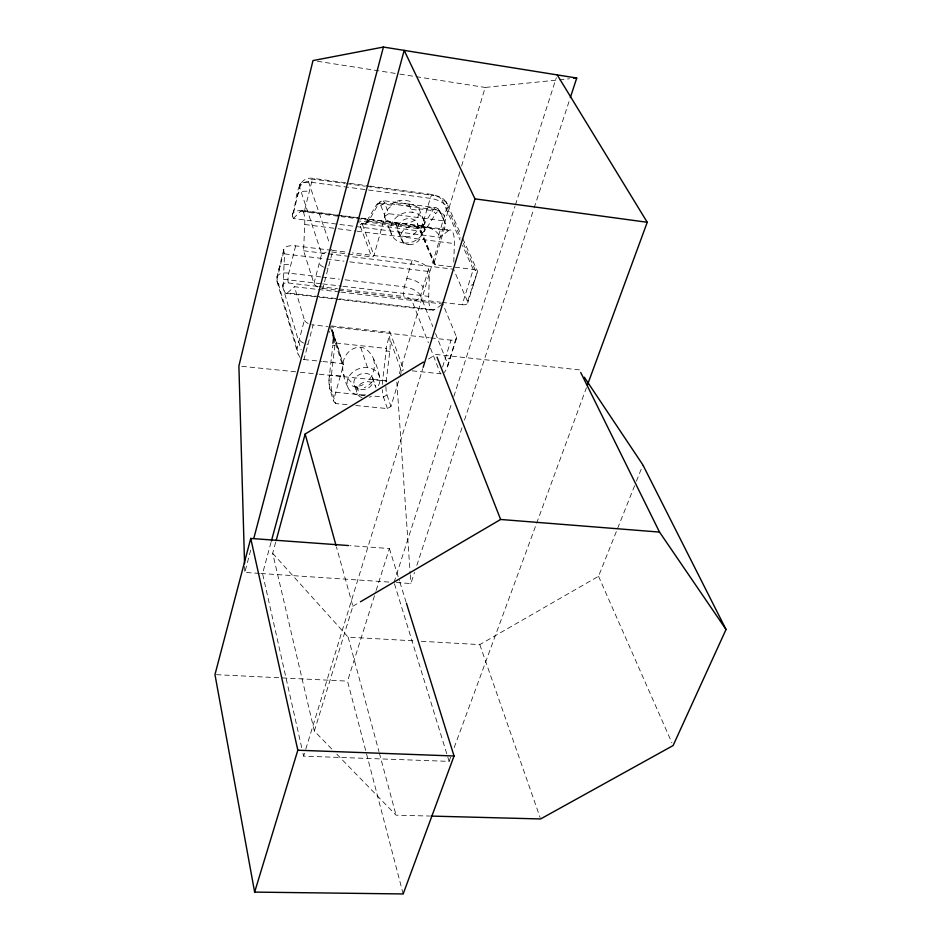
<?xml version="1.0" encoding="UTF-8"?>
<svg xmlns="http://www.w3.org/2000/svg" width="941" height="941" viewBox="0 0 941 941"><rect width="100%" height="100%" fill="white"/><g stroke="black" fill="none" stroke-linecap="round" stroke-linejoin="round"><path stroke-width="0.71" stroke-dasharray="4.71 3.53" d="M339.548 291.969L294.427 286.711L304.437 319.952L297.038 348.229L297.65 353.157L299.991 357.415M453.797 262.104L454.35 243.601A18.444 5.869 -82.7 0 0 448.586 230.569L341.101 216.618M441.788 304.743L434.142 309.824A18.126 5.705 -83.2 0 1 428.708 296.391L429.496 271.584L428.52 269.22A14.291 6.599 16.6 0 0 412.111 260.269L352.416 252.894M317.752 286.97A7.822 3.74 15.2 0 1 313.965 283.476L303.59 250.776L304.719 224.511A18.926 4.611 -83.3 0 0 300.438 211.349L339.654 216.43M434.142 309.824L287.405 292.886A18.597 4.482 -83.7 0 1 283.406 279.289L284.547 253.894L283.829 251.494A14.633 6.846 14.8 0 1 295.627 245.86L330.573 250.188M462.831 238.732L477.558 271.361L467.701 303.014M340.995 292.145L442.882 304.025L456.432 336.843L447.175 367.955L444.352 372.507M382.305 384.434A18.479 5.493 -84.2 0 1 382.658 380.293L386.139 350.899A15.056 14.315 -76.7 0 1 386.622 348.476L334.949 342.912A15.268 14.727 -77.5 0 1 334.867 345.406L331.42 375.071A18.644 5.058 -84.3 0 0 332.055 391.938L335.596 403.548L349.993 404.948M386.151 381.999A15.515 4.634 -84.2 0 1 386.28 380.834L389.774 351.416A17.479 5.14 -83.9 0 0 389.774 338.866L389.527 336.019M283.782 249.424L276.972 276.889L276.819 280.653L297.991 354.134M292.545 214.125C297.38 203.033 294.38 175.061 313.847 178.449L348.252 183.13M283.829 251.494L277.007 278.936L297.038 348.229M448.586 230.569L439.776 237.297L293.345 218.512L292.604 216.159L299.72 187.53A7.457 6.528 -18.5 0 1 308.554 181.919A7.493 3.258 15 0 1 314.506 179.331L345.018 183.46M295.627 245.86L288.758 273.125A7.234 1.753 -83.7 0 0 288.322 282.97A7.234 3.493 14.7 0 0 282.465 285.911A7.234 6.14 -15.6 0 1 277.007 278.936A14.491 6.963 14.7 0 1 288.758 273.125L320.54 276.901M292.604 216.159A14.809 6.693 14.9 0 1 304.472 210.76L311.636 182.331A7.493 1.847 -82.9 0 1 314.506 179.331M313.965 283.476L321.693 253.905L299.72 187.53A14.95 6.563 15 0 1 311.636 182.331L430.237 198.339A14.586 6.316 16.7 0 1 447.057 207.243L460.925 238.073M259.387 573.398L244.813 572.422L250.812 549.697M303.296 359.438L303.955 359.556L313.13 324.916L327.644 326.527M321.399 288.205A7.822 3.74 15.2 0 0 322.787 288.44L332.42 252.047L331.491 249.294M271.008 542.416L262.563 573.61L301.696 747.577M331.702 748.942L314.341 731.063L272.655 553.284L275.713 542.063M335.596 403.548L333.408 400.819L343.336 365.273L332.161 329.632M331.726 251.976L371.66 256.881A1.964 1.67 -20.9 0 0 374.012 255.423L384.998 216.077L380.776 205.373A16.656 4.67 -82.9 0 0 375.965 205.738L364.885 224.229L367.437 222.052L362.897 223.699L420.498 231.133L434.072 262.857A1.953 1.623 -23.8 0 0 435.401 264.75L473.899 269.514L477.44 271.09M412.111 260.269L404.336 286.864A7.093 2.129 -83.3 0 0 404.007 296.521A7.069 3.364 16.6 0 1 412.111 301.014L428.39 342.795M438.765 234.968A14.456 6.446 16.6 0 0 422.133 226.04L430.237 198.339A7.34 2.247 -82.4 0 1 433.66 195.481A7.316 3.141 16.7 0 1 442.105 199.951A7.305 6.211 -25.8 0 1 447.057 207.243L438.765 234.968L439.776 237.297M428.52 269.22L420.568 295.815L432.836 326.668M399.36 373.706L459.937 171.638M461.619 166.016L485.18 87.442L557.848 79.973M355.745 405.5L387.421 408.582L390.95 406.441L399.396 378.353M399.819 376.941L401.501 371.319L389.774 338.866M434.072 262.857L445.74 224.029L441.011 213.36L437.977 208.714L436.342 207.749L382.222 200.527L375.965 205.738L378.788 203.468A19.82 5.587 -82.9 0 1 384.54 203.009L438.882 210.231L441.011 213.36A16.479 5.117 -82.6 0 0 435.754 213.654L432.637 210.619L418.98 208.808C423.932 233.203 362.944 224.852 392.632 205.303L378.788 203.468L369.295 219.888A15.915 8.481 -2.7 0 1 368.307 221.206L421.85 228.145A15.679 8.246 -4.4 0 1 422.474 226.793L432.637 210.619A19.632 6.069 -82.6 0 1 438.882 210.231L445.74 224.029M450.633 757.234L449.116 761.375L303.614 756.141L305.343 750.518M305.778 749.118L422.744 368.707M314.341 731.063L352.887 606.227L336.443 546.944M442.588 367.037L451.033 340.148A7.516 3.658 17.4 0 0 456.432 336.843M441.847 302.355L462.172 304.731L473.264 269.42L462.478 245.378M403.171 893.95L347.523 681.131L375.73 591.795M376.165 590.407L389.386 548.532L349.981 545.662M462.172 304.731A7.61 3.576 17.4 0 0 467.571 301.543L477.558 271.361M456.538 338.348L446.469 369.731M394.02 582.408L452.021 402.054M453.821 396.467L514.95 206.326M515.409 204.926L556.319 77.703M396.314 582.561L410.888 583.538L414.546 572.363M416.839 565.388L462.196 427.143M464.489 420.156L533.676 209.302M534.135 207.902L569.411 100.381M454.185 747.589L586.431 387.727M421.286 641.28L479.781 644.609L598.535 576.268L635.857 482.58M636.398 481.216L642.891 464.925M421.098 231.898A18.444 5.599 -82.6 0 0 425.544 229.792L435.754 213.654M293.345 218.512L300.438 211.349M287.405 292.886L294.427 286.711M369.295 219.888L366.496 222.158A18.632 5.105 -82.8 0 1 362.414 224.346L361.156 223.205A20.184 9.822 -85.1 0 0 368.26 220.994M321.693 253.905L326.927 252.082M380.776 205.373L384.54 203.009L388.809 213.689L443.587 220.888M384.998 216.077L388.809 213.689M428.484 358.991L435.954 354.451L579.433 369.884M385.928 386.586A15.515 4.634 -84.2 0 0 386.974 394.902L383.469 397.031L373.471 396.043M352.887 606.227L359.191 602.522M396.314 204.103C403.313 203.385 411.288 203.303 417.545 206.938M559.295 79.832L569.47 78.785M336.819 754.2L396.055 815.165L429.637 816.047M379.482 376.435C376.906 364.837 369.884 340.489 352.699 348.982C338.972 356.404 341.618 374.906 347.594 386.563M412.217 370.836L441.094 373.812M334.855 345.406L332.796 345.3L329.032 379.117L329.562 387.939L333.408 400.819M216.43 674.673L347.523 681.131M272.655 553.284L348.158 637.128L415.428 640.95M260.845 573.492L391.103 582.208M364.908 395.196L332.055 391.938L329.879 389.209A15.668 4.235 -84.3 0 1 329.362 375.024L344.594 376.412L343.771 374.494M241.813 366.308L298.85 372.118M300.308 372.271L317.858 374.059M319.328 374.212L386.598 381.081M303.955 359.556L321.493 361.379M322.951 361.532L341.959 363.52A1.894 1.541 -17.5 0 1 343.336 365.273M329.091 326.68L429.261 337.748M430.707 337.901L451.033 340.148M286.111 293.369L317.999 297.038M319.446 297.203L432.507 310.248M283.406 279.289L321.187 283.735M322.645 283.9L341.536 286.123M342.983 286.299L428.708 296.391M288.322 282.97L317.246 286.358M318.693 286.534L337.49 288.734M338.936 288.899L404.007 296.521M322.787 288.44L337.301 290.134M338.76 290.298L440.388 302.19M321.987 277.066L339.325 279.136M345.1 279.818L404.336 286.864A14.162 6.705 16.6 0 1 420.568 295.815A7.069 5.869 -22 0 1 412.111 301.014M284.547 253.894L325.139 258.846M326.586 259.022L343.983 261.151M349.77 261.857L429.496 271.584M332.032 250.365L346.594 252.164M303.59 250.776L453.586 269.22L467.571 301.543M304.719 224.511L336.678 228.592M338.137 228.769L355.569 230.992M357.015 231.18L454.35 243.601M304.472 210.76L359.674 217.936M361.121 218.124L422.133 226.04M301.79 210.643L339.642 215.56M341.101 215.748L360.027 218.206M361.485 218.394L450.28 229.933M349.687 183.33L368.331 185.859M369.766 186.059L432.836 194.599L440.259 196.951L443.834 199.316L446.634 202.844L461.066 234.827M346.476 183.66L365.367 186.224M366.814 186.424L433.66 195.481M386.139 350.899L389.774 351.416M386.28 380.834L369.66 378.976C374 373.565 375.424 366.073 373.601 359.415M317.329 61.259L398.361 73.892M399.807 74.116L485.18 87.442M362.379 224.311L374.012 255.423M422.474 226.793L425.544 229.792M420.262 230.792L434.107 263.821M463.337 243.437L476.605 272.937M442.105 199.951L460.078 240.026M598.535 576.268L671.921 742.861M418.98 208.808L424.168 220.959M435.401 264.75L420.368 228.922L358.321 220.888L371.66 256.881M417.451 223.723L420.733 231.557M408.876 204.185L412.264 212.278M395.761 223.77L403.442 242.919M398.219 231.639L401.372 239.508M435.507 333.373L447.775 364.226M384.916 217.653L391.503 234.391M430.484 348.182L440.459 373.789M479.781 644.609L540.11 817.576M386.974 394.902L390.95 406.441M387.421 408.582L383.469 397.031A18.479 5.493 -84.2 0 1 382.293 389.715M308.554 181.919L329.15 242.425M372.648 377.776L375.483 386.151M360.697 347.405L367.531 367.649M356.745 386.433L359.591 395.208M354.428 385.21L357.145 393.62M332.679 331.232L343.371 364.661M341.959 363.52L329.915 325.786L390.103 332.444L403.748 369.954A1.87 1.517 -20.1 0 0 401.501 371.319M389.386 548.532L399.443 580.773M399.878 582.173L405.994 601.805M394.455 583.808L449.116 761.375M282.465 285.911L301.108 349.829M348.158 637.128L378.952 751.577M379.329 752.988L396.055 815.165M302.978 753.282L303.614 756.141M396.831 382.117L410.17 573.316M410.276 574.775L410.888 583.538M244.648 566.564L244.813 572.422M279.171 270.255A14.538 6.928 14.8 0 1 290.934 264.503M406.794 278.454A14.197 6.669 16.6 0 1 423.085 287.405M308.001 344.265A7.669 3.87 15.1 0 1 306.884 344.1M303.614 343.089A7.669 3.87 15.1 0 1 299.379 339.301M450.516 355.569A7.469 3.693 17.4 0 1 445.128 358.933M313.13 324.916A7.716 3.823 15.1 0 1 311.753 324.704M308.154 323.481A7.716 3.823 15.1 0 1 304.437 319.952M365.52 394.867A16.738 13.527 -18.2 0 1 347.217 381.317A16.738 13.527 -18.2 0 1 369.789 368.037A16.738 13.527 -18.2 0 1 376.612 388.351M363.202 384.563A11.845 10.304 37.3 0 1 356.721 386.045M356.686 387.116A11.857 11.762 74.6 0 1 349.64 383.904M372.26 381.623A20.314 17.55 -78.8 0 1 364.308 387.657M388.998 331.22A18.032 5.822 77.1 0 1 390.092 332.197M351.075 381.893A20.29 17.232 44.7 0 1 346.159 375.741M332.008 330.009A19.126 7.669 84.6 0 1 334.702 342.877M388.574 338.101A18.914 1.811 -74.2 0 1 386.01 348.382M329.162 331.185A18.255 9.234 86.3 0 1 329.562 332.396M362.014 397.62A9.916 7.987 -18.2 0 1 360.709 383.81A9.916 7.987 -18.2 0 1 375.988 387.927M371.319 396.29A9.916 7.987 -18.2 0 1 369.425 397.22M297.438 196.704A14.903 6.599 15 0 1 309.342 191.435M427.637 207.208A14.55 6.352 16.7 0 1 444.399 216.124M328.115 268.326A7.869 3.693 15.3 0 1 326.974 268.15M323.622 267.115A7.869 3.693 15.3 0 1 319.222 263.374M473.711 282.1A7.669 3.529 17.4 0 1 468.3 285.217M406.041 205.703A12.539 1.2 5.9 0 1 409.288 206.126M397.42 201.08A12.539 6.364 9.7 0 1 411.499 201.903M411.593 209.525A21.361 9.469 -18.1 0 1 416.957 210.196M424.309 224.358A18.914 3.764 -41.1 0 1 422.991 225.205M391.679 204.044A21.408 18.244 46.3 0 1 400.266 201.115M422.438 223.652A19.973 1.212 -78 0 1 420.345 230.427M361.285 224.193A19.255 9.739 87 0 1 360.168 224.64M333.22 338.56L332.796 345.3A17.656 4.681 -84.1 0 0 332.902 332.644L332.432 330.444L333.22 338.56M299.791 185.154L300.355 183.707L299.791 185.154M446.61 202.903L446.069 201.868L446.999 203.656L446.634 202.844M360.709 389.527A9.857 7.963 -18.2 0 0 372.965 378.635A9.857 7.963 -18.2 0 0 356.921 376.259A9.857 7.963 -18.2 0 0 360.709 389.527M403.701 242.954A17.667 15.021 -23.5 0 0 424.391 221.547A17.667 15.021 -23.5 0 0 395.326 218.288A17.667 15.021 -23.5 0 0 403.701 242.954M408.853 244.601A10.469 8.869 -23.4 0 0 420.792 231.698A10.469 8.869 -23.4 0 0 403.477 230.204A10.469 8.869 -23.4 0 0 408.853 244.601M405.43 236.697A10.398 8.845 -23.5 0 0 417.581 224.064A10.398 8.845 -23.5 0 0 400.454 222.194A10.398 8.845 -23.5 0 0 405.43 236.697"/><path stroke-width="1.41" d="M348.523 545.557L250.741 538.44L214.971 674.603L254.635 892.103L403.171 893.95L454.044 755.999L406.43 603.205M253.811 538.346L383.422 47.05L576.739 78.032L570.328 97.582M271.396 540.993L404.183 50.379L474.97 198.857L423.179 367.308M276.101 540.663L305.143 434.036L423.497 362.026M254.635 892.103L297.827 750.224L250.741 538.44M587.443 384.975L647.243 222.276L557.213 74.904M584.314 377.2L642.891 464.925L726.029 629.482L673.109 745.554L540.593 818.952L431.096 816.082M360.462 601.781L500.624 519.467L659.523 532.088L726.029 629.482M383.422 47.05L312.988 60.577L238.896 366.002L244.566 563.635M573.834 78.338L576.739 78.032M297.827 750.224L454.044 755.999M474.97 198.857L647.243 222.276M580.726 372.507L659.523 532.088M437.024 357.168L500.624 519.467M305.143 434.036L336.055 545.533"/></g></svg>
